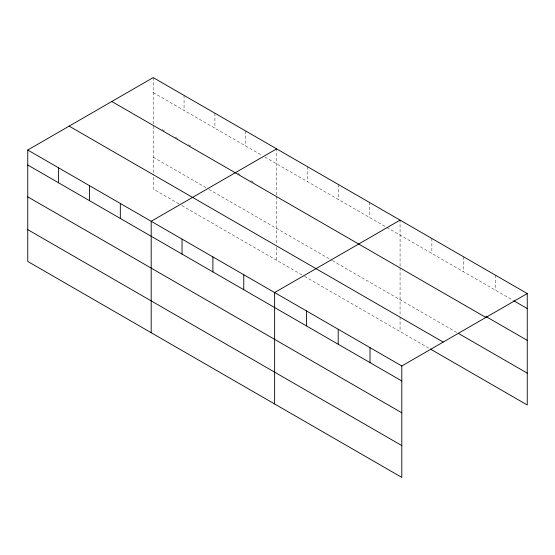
<?xml version="1.0" encoding="UTF-8"?>
<svg xmlns="http://www.w3.org/2000/svg" width="555" height="555" viewBox="0 0 555 555"><rect width="100%" height="100%" fill="white"/><g stroke="black" fill="none" stroke-linecap="round" stroke-linejoin="round"><path stroke-width="0.42" stroke-dasharray="2.77 2.08" d="M276.64 194.812L276.64 148.865M400.072 266.074L400.072 220.127M153.201 92.581L261.939 155.365M264.881 157.058L386.113 227.05M386.849 227.481L513.202 300.428M162.018 129.495L164.96 131.195M175.241 137.134L178.183 138.826M188.471 144.765L191.406 146.464M237.7 173.188L240.634 174.887M250.922 180.826L253.857 182.519M153.201 157.197L208.305 189.012M209.041 189.435L331.744 260.274M332.48 260.697L457.008 332.598M178.918 203.865L153.201 189.019L153.201 174.395M181.853 205.565L303.821 275.981M304.556 276.404L430.389 349.053M495.455 275.197L495.455 290.182M463.661 256.84L463.661 271.825M431.866 238.483L431.866 253.469M400.072 267.801L400.072 316.066M400.072 316.926L400.072 331.55M369.214 202.311L369.214 217.296M338.356 184.496L338.356 199.481M307.498 166.68L307.498 181.665M276.64 196.532L276.64 243.943M276.64 247.384L276.64 260.281M245.775 131.049L245.775 146.034M214.917 113.234L214.917 128.219M184.059 95.411L184.059 110.396M153.201 77.596L153.201 173.535"/><path stroke-width="0.83" d="M401.799 412.788L401.799 365.981L27.75 150.023L27.75 261.447L401.799 477.404L401.799 412.788L27.75 196.838M430.389 349.053L527.25 404.977L527.25 293.553L153.201 77.596L27.75 150.023M276.64 148.865L151.189 221.292L151.189 332.709M400.072 220.127L274.621 292.554L274.621 403.978M401.799 365.981L527.25 293.553M513.944 300.852L527.25 308.538M485.847 316.454L527.25 340.361M111.805 101.503L485.854 317.453M458.486 333.451L527.25 373.147M69.146 126.124L443.195 342.081M27.75 165.008L401.799 380.966M27.75 229.624L401.799 445.575M370.005 347.624L370.005 362.609M338.21 329.268L338.21 344.253M306.416 310.911L306.416 325.896M243.763 274.739L243.763 289.724M212.905 256.923L212.905 271.908M182.047 239.108L182.047 254.093M120.324 203.477L120.324 218.462M89.466 185.661L89.466 200.646M58.608 167.846L58.608 182.831"/></g></svg>
